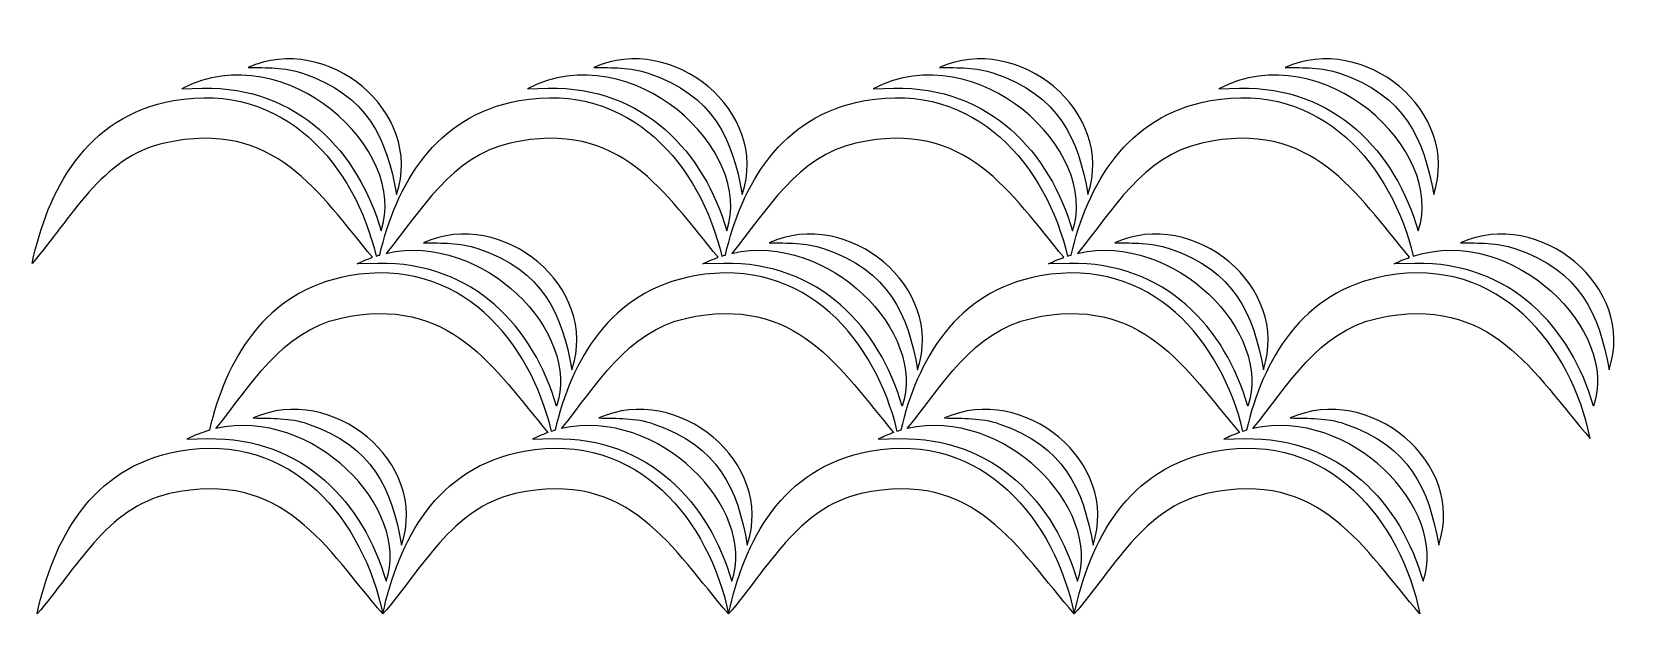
# Model space of a CAD drawing. Header units: centimetres. Extents: x -29.8 to 30.7, y -10.5 to 11.4.
import ezdxf

# ---------------------------------------------------------------- set-up
doc = ezdxf.new("R2010")
doc.units = ezdxf.units.CM
doc.header["$MEASUREMENT"] = 0
doc.layers.add('Layer 1', color=7, linetype='Continuous')

msp = doc.modelspace()

# ---------------------------------------------------------------- linework, layer by layer
at = {"layer": 'Layer 1'}
for points, knots in [([(-16.66608, 3.93525), (-17.51328, 6.87295), (-19.77414, 9.37773), (-23.40446, 9.31788), (-23.40446, 9.31788), (-23.40446, 9.31788), (-24.18408, 9.29584), (-24.18408, 9.29584), (-24.18408, 9.29584), (-20.22705, 11.31454), (-15.60467, 6.95367), (-16.66608, 3.93525)], [0, 0, 0, 0, 0.25, 0.25, 0.25, 0.25, 0.5, 0.5, 0.5, 0.5, 1, 1, 1, 1]), ([(-16.08174, 5.30537), (-16.45393, 7.41106), (-17.15304, 9.03954), (-19.63091, 9.88002), (-19.63091, 9.88002), (-20.30671, 10.10915), (-20.97682, 10.08158), (-21.68334, 10.09621), (-21.68334, 10.09621), (-21.68334, 10.09621), (-21.68334, 10.09621), (-21.68334, 10.09621), (-21.68334, 10.09621), (-18.70583, 11.42984), (-15.03029, 8.43489), (-16.08174, 5.30537), (-16.08174, 5.30537), (-16.08174, 5.30537), (-16.08174, 5.30537), (-16.08174, 5.30537)], [0, 0, 0, 0, 0.16666667, 0.16666667, 0.16666667, 0.16666667, 0.33333333, 0.33333333, 0.33333333, 0.33333333, 0.5, 0.5, 0.5, 0.5, 0.66666667, 0.66666667, 0.66666667, 0.66666667, 1, 1, 1, 1]), ([(-3.62881, 3.93525), (-4.47569, 6.87295), (-6.73719, 9.37773), (-10.36703, 9.31788), (-10.36703, 9.31788), (-10.36703, 9.31788), (-11.14681, 9.29584), (-11.14681, 9.29584), (-11.14681, 9.29584), (-7.18979, 11.31454), (-2.56736, 6.95367), (-3.62881, 3.93525), (-3.62881, 3.93525), (-3.62881, 3.93525), (-3.62881, 3.93525), (-3.62881, 3.93525)], [0, 0, 0, 0, 0.2, 0.2, 0.2, 0.2, 0.4, 0.4, 0.4, 0.4, 0.6, 0.6, 0.6, 0.6, 1, 1, 1, 1]), ([(-3.044, 5.30537), (-3.41635, 7.41106), (-4.11572, 9.03954), (-6.59365, 9.88002), (-6.59365, 9.88002), (-7.26913, 10.10915), (-7.93956, 10.08158), (-8.64592, 10.09621), (-8.64592, 10.09621), (-8.64592, 10.09621), (-8.64592, 10.09621), (-8.64592, 10.09621), (-8.64592, 10.09621), (-5.66825, 11.42984), (-1.99287, 8.43489), (-3.044, 5.30537), (-3.044, 5.30537), (-3.044, 5.30537), (-3.044, 5.30537), (-3.044, 5.30537)], [0, 0, 0, 0, 0.16666667, 0.16666667, 0.16666667, 0.16666667, 0.33333333, 0.33333333, 0.33333333, 0.33333333, 0.5, 0.5, 0.5, 0.5, 0.66666667, 0.66666667, 0.66666667, 0.66666667, 1, 1, 1, 1]), ([(9.40877, 3.93525), (8.56189, 6.87295), (6.30071, 9.37773), (2.67041, 9.31788), (2.67041, 9.31788), (2.67041, 9.31788), (1.89076, 9.29584), (1.89076, 9.29584), (1.89076, 9.29584), (5.84811, 11.31454), (10.47049, 6.95367), (9.40877, 3.93525), (9.40877, 3.93525), (9.40877, 3.93525), (9.40877, 3.93525), (9.40877, 3.93525)], [0, 0, 0, 0, 0.2, 0.2, 0.2, 0.2, 0.4, 0.4, 0.4, 0.4, 0.6, 0.6, 0.6, 0.6, 1, 1, 1, 1]), ([(9.99358, 5.30537), (9.62123, 7.41106), (8.92186, 9.03954), (6.44425, 9.88002), (6.44425, 9.88002), (5.76813, 10.10915), (5.09802, 10.08158), (4.3918, 10.09621), (4.3918, 10.09621), (4.3918, 10.09621), (4.39163, 10.09621), (4.39163, 10.09621), (4.39163, 10.09621), (7.36915, 11.42984), (11.04469, 8.43489), (9.99358, 5.30537), (9.99358, 5.30537), (9.99358, 5.30537), (9.99358, 5.30537), (9.99358, 5.30537)], [0, 0, 0, 0, 0.16666667, 0.16666667, 0.16666667, 0.16666667, 0.33333333, 0.33333333, 0.33333333, 0.33333333, 0.5, 0.5, 0.5, 0.5, 0.66666667, 0.66666667, 0.66666667, 0.66666667, 1, 1, 1, 1]), ([(22.44632, 3.93525), (21.59944, 6.87295), (19.33826, 9.37773), (15.7081, 9.31788), (15.7081, 9.31788), (15.7081, 9.31788), (14.928, 9.29584), (14.928, 9.29584), (14.928, 9.29584), (18.88569, 11.31454), (23.50762, 6.95367), (22.44632, 3.93525), (22.44632, 3.93525), (22.44632, 3.93525), (22.44632, 3.93525), (22.44632, 3.93525)], [0, 0, 0, 0, 0.2, 0.2, 0.2, 0.2, 0.4, 0.4, 0.4, 0.4, 0.6, 0.6, 0.6, 0.6, 1, 1, 1, 1]), ([(23.03113, 5.30537), (22.65878, 7.41106), (21.95909, 9.03954), (19.4818, 9.88002), (19.4818, 9.88002), (18.80568, 10.10915), (18.13557, 10.08158), (17.42922, 10.09621), (17.42922, 10.09621), (17.42922, 10.09621), (17.4289, 10.09621), (17.4289, 10.09621), (17.4289, 10.09621), (20.40708, 11.42984), (24.08227, 8.43489), (23.03113, 5.30537), (23.03113, 5.30537), (23.03113, 5.30537), (23.03113, 5.30537), (23.03113, 5.30537)], [0, 0, 0, 0, 0.16666667, 0.16666667, 0.16666667, 0.16666667, 0.33333333, 0.33333333, 0.33333333, 0.33333333, 0.5, 0.5, 0.5, 0.5, 0.66666667, 0.66666667, 0.66666667, 0.66666667, 1, 1, 1, 1]), ([(-29.82822, 2.70677), (-28.36626, 4.3715), (-27.21977, 6.71034), (-24.83077, 7.2434), (-24.83077, 7.2434), (-20.64758, 8.17711), (-19.00017, 5.31326), (-16.98709, 2.93516), (-16.98709, 2.93516), (-17.1827, 2.86621), (-17.37738, 2.78313), (-17.57058, 2.68471), (-17.57058, 2.68471), (-17.57058, 2.68471), (-16.7908, 2.70675), (-16.7908, 2.70675), (-16.7908, 2.70675), (-13.1609, 2.76676), (-10.89946, 0.26181), (-10.05274, -2.67588), (-10.05274, -2.67588), (-9.08828, 0.06655), (-12.81555, 3.91645), (-16.47288, 3.08389), (-16.47288, 3.08389), (-15.1534, 4.70568), (-14.00646, 6.74959), (-11.79335, 7.2434), (-11.79335, 7.2434), (-7.60986, 8.17711), (-5.96228, 5.31326), (-3.94943, 2.93516), (-3.94943, 2.93516), (-4.14514, 2.86605), (-4.33982, 2.78313), (-4.53302, 2.68471), (-4.53302, 2.68471), (-4.53302, 2.68471), (-3.75356, 2.70675), (-3.75356, 2.70675), (-3.75356, 2.70675), (-0.12308, 2.76676), (2.13823, 0.26181), (2.98498, -2.67588), (2.98498, -2.67588), (3.9496, 0.06666), (0.22202, 3.91677), (-3.4358, 3.08373), (-3.4358, 3.08373), (-2.11627, 4.70552), (-0.96938, 6.74958), (1.24436, 7.2434), (1.24436, 7.2434), (5.42771, 8.17711), (7.07527, 5.31326), (9.08814, 2.93516), (9.08814, 2.93516), (8.89243, 2.86605), (8.69775, 2.78313), (8.50455, 2.68471), (8.50455, 2.68471), (8.50455, 2.68471), (9.28433, 2.70675), (9.28433, 2.70675), (9.28433, 2.70675), (12.91433, 2.76676), (15.17565, 0.26181), (16.02255, -2.67588), (16.02255, -2.67588), (16.98677, 0.06666), (13.25943, 3.91661), (9.60177, 3.08373), (9.60177, 3.08373), (10.9213, 4.70552), (12.06832, 6.74958), (14.28193, 7.2434), (14.28193, 7.2434), (18.46497, 8.17711), (20.11253, 5.31342), (22.12561, 2.93516), (22.12561, 2.93516), (21.9299, 2.86605), (21.73516, 2.78326), (21.54186, 2.68471), (21.54186, 2.68471), (21.54186, 2.68471), (22.32159, 2.70675), (22.32159, 2.70675), (22.32159, 2.70675), (25.95181, 2.76676), (28.21325, 0.26181), (29.06013, -2.67588), (29.06013, -2.67588), (30.05774, 0.1613), (26.03412, 4.18365), (22.26074, 2.98051), (22.26074, 2.98051), (21.46233, 6.36292), (18.82137, 9.60147), (14.61743, 8.84495), (14.61743, 8.84495), (11.40854, 8.26779), (9.98127, 5.64712), (9.35516, 3.01988), (9.35516, 3.01988), (9.31116, 3.00737), (9.26716, 2.99419), (9.22316, 2.98035), (9.22316, 2.98035), (8.42475, 6.36276), (5.78376, 9.60147), (1.57985, 8.84495), (1.57985, 8.84495), (-1.62878, 8.26779), (-3.05631, 5.64712), (-3.68242, 3.01988), (-3.68242, 3.01988), (-3.72642, 3.00721), (-3.77042, 2.99419), (-3.81442, 2.98035), (-3.81442, 2.98035), (-4.6128, 6.36278), (-7.25347, 9.60149), (-11.4577, 8.84497), (-11.4577, 8.84497), (-14.6663, 8.26781), (-16.0937, 5.64713), (-16.71981, 3.0199), (-16.71981, 3.0199), (-16.76381, 3.00739), (-16.80797, 2.99437), (-16.85194, 2.98037), (-16.85194, 2.98037), (-16.85194, 2.98037), (-16.85194, 2.98037), (-16.85194, 2.98037), (-16.85194, 2.98037), (-17.65022, 6.36294), (-20.29119, 9.60149), (-24.49528, 8.84497), (-24.49528, 8.84497), (-27.83131, 8.24484), (-29.24225, 5.43557), (-29.82822, 2.70677)], [0, 0, 0, 0, 0.02702703, 0.02702703, 0.02702703, 0.02702703, 0.05405405, 0.05405405, 0.05405405, 0.05405405, 0.08108108, 0.08108108, 0.08108108, 0.08108108, 0.10810811, 0.10810811, 0.10810811, 0.10810811, 0.13513514, 0.13513514, 0.13513514, 0.13513514, 0.16216216, 0.16216216, 0.16216216, 0.16216216, 0.18918919, 0.18918919, 0.18918919, 0.18918919, 0.21621622, 0.21621622, 0.21621622, 0.21621622, 0.24324324, 0.24324324, 0.24324324, 0.24324324, 0.27027027, 0.27027027, 0.27027027, 0.27027027, 0.2972973, 0.2972973, 0.2972973, 0.2972973, 0.32432432, 0.32432432, 0.32432432, 0.32432432, 0.35135135, 0.35135135, 0.35135135, 0.35135135, 0.37837838, 0.37837838, 0.37837838, 0.37837838, 0.40540541, 0.40540541, 0.40540541, 0.40540541, 0.43243243, 0.43243243, 0.43243243, 0.43243243, 0.45945946, 0.45945946, 0.45945946, 0.45945946, 0.48648649, 0.48648649, 0.48648649, 0.48648649, 0.51351351, 0.51351351, 0.51351351, 0.51351351, 0.54054054, 0.54054054, 0.54054054, 0.54054054, 0.56756757, 0.56756757, 0.56756757, 0.56756757, 0.59459459, 0.59459459, 0.59459459, 0.59459459, 0.62162162, 0.62162162, 0.62162162, 0.62162162, 0.64864865, 0.64864865, 0.64864865, 0.64864865, 0.67567568, 0.67567568, 0.67567568, 0.67567568, 0.7027027, 0.7027027, 0.7027027, 0.7027027, 0.72972973, 0.72972973, 0.72972973, 0.72972973, 0.75675676, 0.75675676, 0.75675676, 0.75675676, 0.78378378, 0.78378378, 0.78378378, 0.78378378, 0.81081081, 0.81081081, 0.81081081, 0.81081081, 0.83783784, 0.83783784, 0.83783784, 0.83783784, 0.86486486, 0.86486486, 0.86486486, 0.86486486, 0.89189189, 0.89189189, 0.89189189, 0.89189189, 0.91891892, 0.91891892, 0.91891892, 0.91891892, 0.94594595, 0.94594595, 0.94594595, 0.94594595, 1, 1, 1, 1]), ([(-9.46793, -1.30606), (-9.84012, 0.79994), (-10.53949, 2.42843), (-13.0171, 3.26888), (-13.0171, 3.26888), (-13.6929, 3.49801), (-14.36333, 3.47028), (-15.06984, 3.48502), (-15.06984, 3.48502), (-12.09201, 4.81857), (-8.41679, 1.82346), (-9.46793, -1.30606), (-9.46793, -1.30606), (-9.46793, -1.30606), (-9.46793, -1.30606), (-9.46793, -1.30606)], [0, 0, 0, 0, 0.2, 0.2, 0.2, 0.2, 0.4, 0.4, 0.4, 0.4, 0.6, 0.6, 0.6, 0.6, 1, 1, 1, 1]), ([(3.56936, -1.30606), (3.19744, 0.79994), (2.49806, 2.42843), (0.02045, 3.26888), (0.02045, 3.26888), (-0.65561, 3.49801), (-1.32578, 3.47028), (-2.03198, 3.48502), (-2.03198, 3.48502), (-2.03198, 3.48502), (-2.03229, 3.48501), (-2.03229, 3.48501), (-2.03229, 3.48501), (0.94525, 4.81857), (4.62079, 1.82346), (3.56936, -1.30606), (3.56936, -1.30606), (3.56936, -1.30606), (3.56936, -1.30606), (3.56936, -1.30606)], [0, 0, 0, 0, 0.16666667, 0.16666667, 0.16666667, 0.16666667, 0.33333333, 0.33333333, 0.33333333, 0.33333333, 0.5, 0.5, 0.5, 0.5, 0.66666667, 0.66666667, 0.66666667, 0.66666667, 1, 1, 1, 1]), ([(16.60721, -1.30606), (16.23502, 0.79994), (15.53565, 2.42843), (13.05804, 3.26888), (13.05804, 3.26888), (12.38198, 3.49801), (11.71181, 3.47028), (11.0053, 3.48502), (11.0053, 3.48502), (11.0053, 3.48502), (11.00503, 3.48501), (11.00503, 3.48501), (11.00503, 3.48501), (13.98312, 4.81857), (17.65866, 1.82346), (16.60721, -1.30606), (16.60721, -1.30606), (16.60721, -1.30606), (16.60721, -1.30606), (16.60721, -1.30606)], [0, 0, 0, 0, 0.16666667, 0.16666667, 0.16666667, 0.16666667, 0.33333333, 0.33333333, 0.33333333, 0.33333333, 0.5, 0.5, 0.5, 0.5, 0.66666667, 0.66666667, 0.66666667, 0.66666667, 1, 1, 1, 1]), ([(29.64453, -1.30606), (29.27229, 0.79994), (28.57323, 2.42843), (26.09536, 3.26888), (26.09536, 3.26888), (25.4194, 3.49801), (24.7494, 3.47028), (24.04291, 3.48502), (24.04291, 3.48502), (24.04291, 3.48502), (24.04291, 3.48502), (24.04291, 3.48502), (24.04291, 3.48502), (27.02071, 4.81857), (30.69593, 1.82346), (29.64453, -1.30606), (29.64453, -1.30606), (29.64453, -1.30606), (29.64453, -1.30606), (29.64453, -1.30606)], [0, 0, 0, 0, 0.16666667, 0.16666667, 0.16666667, 0.16666667, 0.33333333, 0.33333333, 0.33333333, 0.33333333, 0.5, 0.5, 0.5, 0.5, 0.66666667, 0.66666667, 0.66666667, 0.66666667, 1, 1, 1, 1]), ([(22.63627, -9.28685), (21.7895, -6.34915), (19.52792, -3.84453), (15.89791, -3.90438), (15.89791, -3.90438), (15.89791, -3.90438), (15.1181, -3.92674), (15.1181, -3.92674), (15.1181, -3.92674), (15.3113, -3.82816), (15.5063, -3.74524), (15.70185, -3.67613), (15.70185, -3.67613), (13.68877, -1.29787), (12.04121, 1.56609), (7.85801, 0.63227), (7.85801, 0.63227), (5.64443, 0.13845), (4.4974, -1.90577), (3.17785, -3.52756), (3.17785, -3.52756), (6.8355, -2.69436), (10.56314, -6.5446), (9.59868, -9.28685), (9.59868, -9.28685), (8.75191, -6.34915), (6.49065, -3.84453), (2.8603, -3.90438), (2.8603, -3.90438), (2.8603, -3.90438), (2.08078, -3.92674), (2.08078, -3.92674), (2.08078, -3.92674), (2.27398, -3.82816), (2.46882, -3.74524), (2.66442, -3.67613), (2.66442, -3.67613), (0.65134, -1.29803), (-0.99606, 1.56609), (-5.17958, 0.63227), (-5.17958, 0.63227), (-7.393, 0.13845), (-8.54003, -1.90561), (-9.85942, -3.52756), (-9.85942, -3.52756), (-6.20177, -2.69452), (-2.47445, -6.54471), (-3.43891, -9.28685), (-3.43891, -9.28685), (-4.28552, -6.34915), (-6.54697, -3.84453), (-10.17716, -3.90438), (-10.17716, -3.90438), (-10.17716, -3.90438), (-10.95681, -3.92674), (-10.95681, -3.92674), (-10.95681, -3.92674), (-10.76361, -3.82816), (-10.56877, -3.74524), (-10.37306, -3.67613), (-10.37306, -3.67613), (-12.38609, -1.29787), (-14.03365, 1.56609), (-18.21714, 0.63227), (-18.21714, 0.63227), (-20.43041, 0.13845), (-21.57743, -1.90561), (-22.89698, -3.52756), (-22.89698, -3.52756), (-19.23949, -2.69452), (-15.51201, -6.54471), (-16.47647, -9.28685), (-16.47647, -9.28685), (-17.3234, -6.34915), (-19.58453, -3.84453), (-23.21459, -3.90438), (-23.21459, -3.90438), (-23.21459, -3.90438), (-23.99421, -3.92674), (-23.99421, -3.92674), (-23.99421, -3.92674), (-23.71328, -3.78339), (-23.42893, -3.6733), (-23.14357, -3.59141), (-23.14357, -3.59141), (-22.51746, -0.96434), (-21.09006, 1.65681), (-17.88114, 2.23382), (-17.88114, 2.23382), (-13.67723, 2.99003), (-11.03624, -0.24853), (-10.23783, -3.63093), (-10.23783, -3.63093), (-10.19399, -3.61693), (-10.15015, -3.60394), (-10.10609, -3.5914), (-10.10609, -3.5914), (-9.48014, -0.96433), (-8.05261, 1.65682), (-4.84387, 2.23383), (-4.84387, 2.23383), (-0.6398, 2.99004), (2.00119, -0.24852), (2.7996, -3.63092), (2.7996, -3.63092), (2.84344, -3.61708), (2.88734, -3.60409), (2.93134, -3.59139), (2.93134, -3.59139), (3.55745, -0.96432), (4.98501, 1.65683), (8.19372, 2.23384), (8.19372, 2.23384), (12.39763, 2.99005), (15.0386, -0.24835), (15.83703, -3.63076), (15.83703, -3.63076), (15.88103, -3.61692), (15.92492, -3.60393), (15.96892, -3.59139), (15.96892, -3.59139), (16.59503, -0.96432), (18.02225, 1.65683), (21.23098, 2.23384), (21.23098, 2.23384), (25.54864, 3.01047), (28.21744, -0.42578), (28.93551, -3.90436), (28.93551, -3.90436), (26.82993, -1.48641), (25.21372, 1.59612), (20.89564, 0.63227), (20.89564, 0.63227), (18.68222, 0.13845), (17.53503, -1.90561), (16.21548, -3.52756), (16.21548, -3.52756), (19.87325, -2.69465), (23.60073, -6.54471), (22.63627, -9.28685), (22.63627, -9.28685), (22.63627, -9.28685), (22.63627, -9.28685), (22.63627, -9.28685)], [0, 0, 0, 0, 0.02702703, 0.02702703, 0.02702703, 0.02702703, 0.05405405, 0.05405405, 0.05405405, 0.05405405, 0.08108108, 0.08108108, 0.08108108, 0.08108108, 0.10810811, 0.10810811, 0.10810811, 0.10810811, 0.13513514, 0.13513514, 0.13513514, 0.13513514, 0.16216216, 0.16216216, 0.16216216, 0.16216216, 0.18918919, 0.18918919, 0.18918919, 0.18918919, 0.21621622, 0.21621622, 0.21621622, 0.21621622, 0.24324324, 0.24324324, 0.24324324, 0.24324324, 0.27027027, 0.27027027, 0.27027027, 0.27027027, 0.2972973, 0.2972973, 0.2972973, 0.2972973, 0.32432432, 0.32432432, 0.32432432, 0.32432432, 0.35135135, 0.35135135, 0.35135135, 0.35135135, 0.37837838, 0.37837838, 0.37837838, 0.37837838, 0.40540541, 0.40540541, 0.40540541, 0.40540541, 0.43243243, 0.43243243, 0.43243243, 0.43243243, 0.45945946, 0.45945946, 0.45945946, 0.45945946, 0.48648649, 0.48648649, 0.48648649, 0.48648649, 0.51351351, 0.51351351, 0.51351351, 0.51351351, 0.54054054, 0.54054054, 0.54054054, 0.54054054, 0.56756757, 0.56756757, 0.56756757, 0.56756757, 0.59459459, 0.59459459, 0.59459459, 0.59459459, 0.62162162, 0.62162162, 0.62162162, 0.62162162, 0.64864865, 0.64864865, 0.64864865, 0.64864865, 0.67567568, 0.67567568, 0.67567568, 0.67567568, 0.7027027, 0.7027027, 0.7027027, 0.7027027, 0.72972973, 0.72972973, 0.72972973, 0.72972973, 0.75675676, 0.75675676, 0.75675676, 0.75675676, 0.78378378, 0.78378378, 0.78378378, 0.78378378, 0.81081081, 0.81081081, 0.81081081, 0.81081081, 0.83783784, 0.83783784, 0.83783784, 0.83783784, 0.86486486, 0.86486486, 0.86486486, 0.86486486, 0.89189189, 0.89189189, 0.89189189, 0.89189189, 0.91891892, 0.91891892, 0.91891892, 0.91891892, 0.94594595, 0.94594595, 0.94594595, 0.94594595, 1, 1, 1, 1]), ([(-15.89172, -7.91721), (-16.26391, -5.81152), (-16.96328, -4.18304), (-19.44105, -3.34227), (-19.44105, -3.34227), (-20.1168, -3.11327), (-20.78696, -3.14087), (-21.49348, -3.12629), (-21.49348, -3.12629), (-21.49348, -3.12629), (-21.49348, -3.12597), (-21.49348, -3.12597), (-21.49348, -3.12597), (-18.51594, -1.79258), (-14.84058, -4.78769), (-15.89172, -7.91721), (-15.89172, -7.91721), (-15.89172, -7.91721), (-15.89172, -7.91721), (-15.89172, -7.91721)], [0, 0, 0, 0, 0.16666667, 0.16666667, 0.16666667, 0.16666667, 0.33333333, 0.33333333, 0.33333333, 0.33333333, 0.5, 0.5, 0.5, 0.5, 0.66666667, 0.66666667, 0.66666667, 0.66666667, 1, 1, 1, 1]), ([(-2.8544, -7.91721), (-3.22632, -5.81152), (-3.9257, -4.18304), (-6.40342, -3.34227), (-6.40342, -3.34227), (-7.07938, -3.11327), (-7.74949, -3.14087), (-8.456, -3.12629), (-8.456, -3.12629), (-8.456, -3.12629), (-8.456, -3.12597), (-8.456, -3.12597), (-8.456, -3.12597), (-5.47838, -1.79258), (-1.80298, -4.78769), (-2.8544, -7.91721), (-2.8544, -7.91721), (-2.8544, -7.91721), (-2.8544, -7.91721), (-2.8544, -7.91721)], [0, 0, 0, 0, 0.16666667, 0.16666667, 0.16666667, 0.16666667, 0.33333333, 0.33333333, 0.33333333, 0.33333333, 0.5, 0.5, 0.5, 0.5, 0.66666667, 0.66666667, 0.66666667, 0.66666667, 1, 1, 1, 1]), ([(10.18344, -7.91721), (9.81096, -5.81152), (9.11188, -4.18304), (6.63416, -3.34227), (6.63416, -3.34227), (5.9582, -3.11327), (5.28836, -3.14087), (4.58158, -3.12629), (4.58158, -3.12629), (4.58158, -3.12629), (4.58126, -3.12597), (4.58126, -3.12597), (4.58126, -3.12597), (7.5592, -1.79258), (11.23474, -4.78769), (10.18344, -7.91721), (10.18344, -7.91721), (10.18344, -7.91721), (10.18344, -7.91721), (10.18344, -7.91721)], [0, 0, 0, 0, 0.16666667, 0.16666667, 0.16666667, 0.16666667, 0.33333333, 0.33333333, 0.33333333, 0.33333333, 0.5, 0.5, 0.5, 0.5, 0.66666667, 0.66666667, 0.66666667, 0.66666667, 1, 1, 1, 1]), ([(23.22076, -7.91721), (22.84852, -5.81152), (22.14946, -4.18304), (19.67159, -3.34227), (19.67159, -3.34227), (18.99579, -3.11327), (18.32568, -3.14087), (17.61916, -3.12629), (17.61916, -3.12629), (17.61916, -3.12629), (17.61916, -3.12597), (17.61916, -3.12597), (17.61916, -3.12597), (20.59678, -1.79258), (24.27216, -4.78769), (23.22076, -7.91721), (23.22076, -7.91721), (23.22076, -7.91721), (23.22076, -7.91721), (23.22076, -7.91721)], [0, 0, 0, 0, 0.16666667, 0.16666667, 0.16666667, 0.16666667, 0.33333333, 0.33333333, 0.33333333, 0.33333333, 0.5, 0.5, 0.5, 0.5, 0.66666667, 0.66666667, 0.66666667, 0.66666667, 1, 1, 1, 1]), ([(22.5117, -10.51581), (21.7937, -7.0372), (19.12466, -3.60066), (14.80717, -4.37713), (14.80717, -4.37713), (11.47104, -4.9776), (10.06054, -7.78668), (9.47412, -10.51565), (9.47412, -10.51565), (8.7562, -7.03704), (6.08708, -3.60066), (1.76974, -4.37713), (1.76974, -4.37713), (-1.56639, -4.9776), (-2.9772, -7.78684), (-3.56363, -10.51581), (-3.56363, -10.51581), (-4.28121, -7.0372), (-6.95051, -3.60066), (-11.26785, -4.37713), (-11.26785, -4.37713), (-14.60397, -4.97761), (-16.01491, -7.78685), (-16.60091, -10.51581), (-16.60091, -10.51581), (-17.31862, -7.0372), (-19.98774, -3.60066), (-24.30507, -4.37713), (-24.30507, -4.37713), (-27.64152, -4.97761), (-29.05233, -7.78685), (-29.63833, -10.51581), (-29.63833, -10.51581), (-28.17632, -8.85092), (-27.02956, -6.51208), (-24.64088, -5.97892), (-24.64088, -5.97892), (-20.3224, -5.01504), (-18.70646, -8.09789), (-16.60091, -10.51581), (-16.60091, -10.51581), (-15.13909, -8.85092), (-13.99214, -6.51208), (-11.60333, -5.97892), (-11.60333, -5.97892), (-7.28493, -5.01504), (-5.66888, -8.09789), (-3.56362, -10.51581), (-3.56362, -10.51581), (-2.10151, -8.85092), (-0.95491, -6.51208), (1.43409, -5.97892), (1.43409, -5.97892), (5.75249, -5.01504), (7.36854, -8.09773), (9.47396, -10.51581), (9.47396, -10.51581), (9.47396, -10.51581), (9.47396, -10.51581), (9.47396, -10.51581), (9.47396, -10.51581), (9.47396, -10.51581), (9.47412, -10.51581), (9.47412, -10.51581), (9.47412, -10.51581), (9.47412, -10.51581), (9.47412, -10.51581), (9.47412, -10.51581), (9.47412, -10.51581), (9.47412, -10.51581), (9.47412, -10.51581), (9.47412, -10.51581), (9.47412, -10.51581), (10.93608, -8.85092), (12.08299, -6.51208), (14.47168, -5.97892), (14.47168, -5.97892), (18.78992, -5.01502), (20.40615, -8.09786), (22.5117, -10.51581), (22.5117, -10.51581), (22.5117, -10.51581), (22.5117, -10.51581), (22.5117, -10.51581)], [0, 0, 0, 0, 0.04545455, 0.04545455, 0.04545455, 0.04545455, 0.09090909, 0.09090909, 0.09090909, 0.09090909, 0.13636364, 0.13636364, 0.13636364, 0.13636364, 0.18181818, 0.18181818, 0.18181818, 0.18181818, 0.22727273, 0.22727273, 0.22727273, 0.22727273, 0.27272727, 0.27272727, 0.27272727, 0.27272727, 0.31818182, 0.31818182, 0.31818182, 0.31818182, 0.36363636, 0.36363636, 0.36363636, 0.36363636, 0.40909091, 0.40909091, 0.40909091, 0.40909091, 0.45454545, 0.45454545, 0.45454545, 0.45454545, 0.5, 0.5, 0.5, 0.5, 0.54545455, 0.54545455, 0.54545455, 0.54545455, 0.59090909, 0.59090909, 0.59090909, 0.59090909, 0.63636364, 0.63636364, 0.63636364, 0.63636364, 0.68181818, 0.68181818, 0.68181818, 0.68181818, 0.72727273, 0.72727273, 0.72727273, 0.72727273, 0.77272727, 0.77272727, 0.77272727, 0.77272727, 0.81818182, 0.81818182, 0.81818182, 0.81818182, 0.86363636, 0.86363636, 0.86363636, 0.86363636, 0.90909091, 0.90909091, 0.90909091, 0.90909091, 1, 1, 1, 1])]:
    msp.add_open_spline(points, degree=3, knots=knots, dxfattribs=at)

doc.saveas('drawing.dxf')
